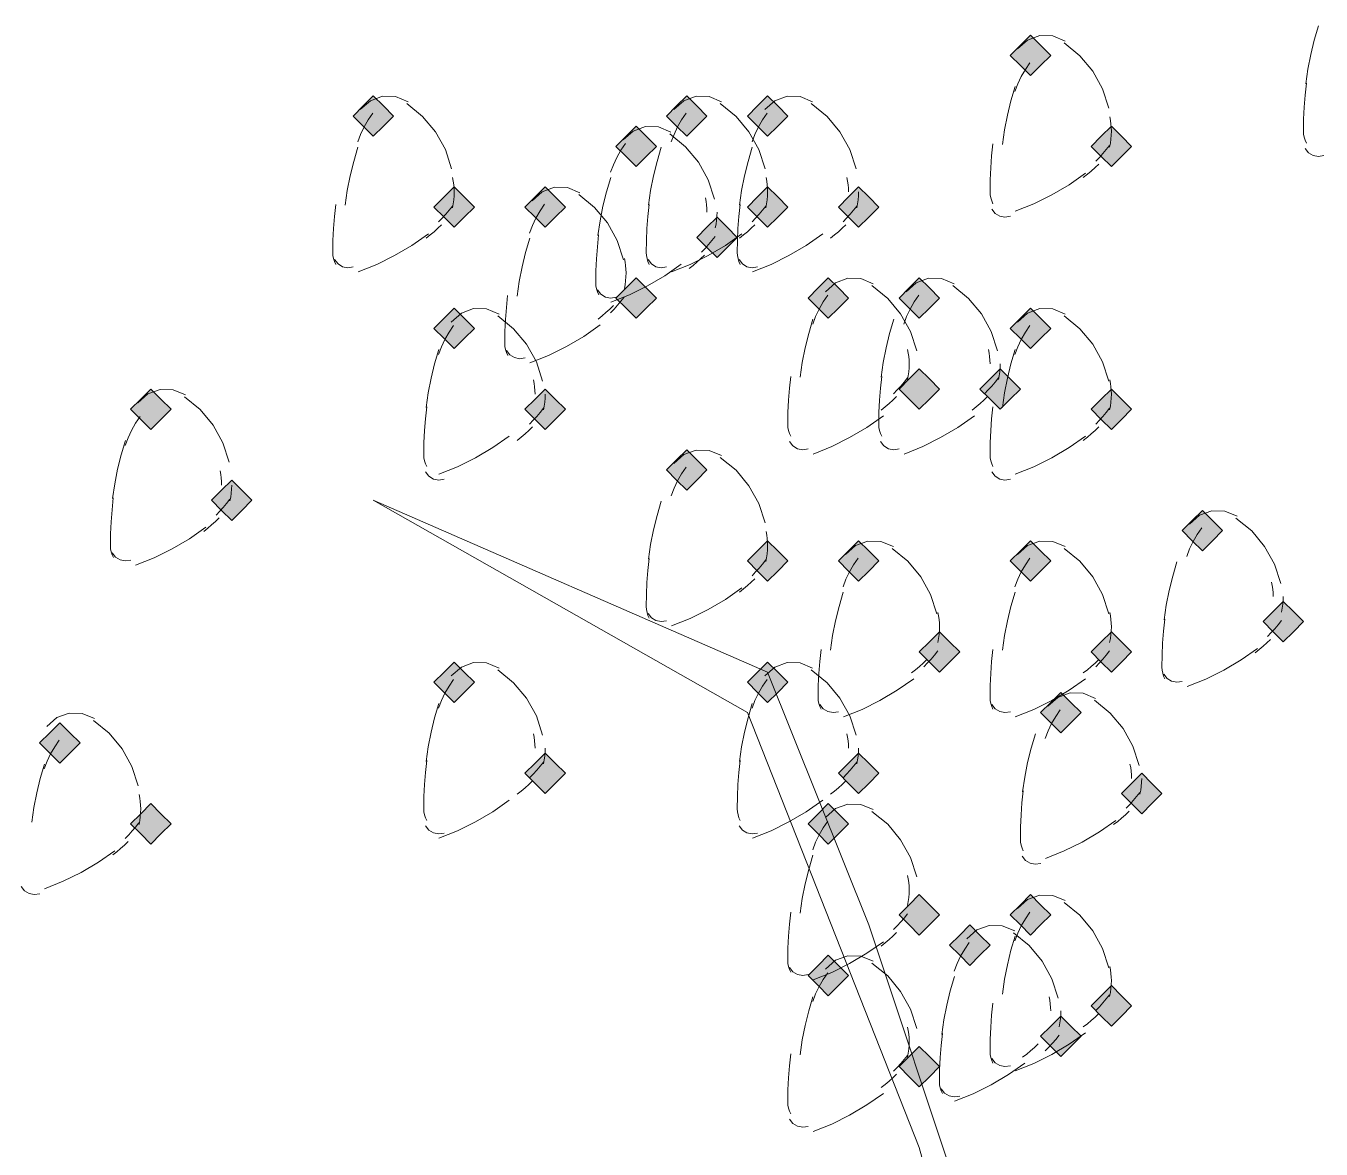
# Model space of a CAD drawing. Header units: millimetres. Extents: x 0 to 420, y 0 to 297.
# Drawn here: x 343.316 to 346.027, y 86.526 to 88.877 of the extents above; entities that cross this region are included whole.
import ezdxf

# ---------------------------------------------------------------- set-up
doc = ezdxf.new("R2010")
doc.units = ezdxf.units.MM

msp = doc.modelspace()

# ---------------------------------------------------------------- hatches: boundary and pattern name
for points in [[(345.4188, 88.8577), (345.3977, 88.8365), (345.3765, 88.8153), (345.3977, 88.7942), (345.4188, 88.773), (345.44, 88.7942), (345.4612, 88.8153), (345.44, 88.8365), (345.4188, 88.8577)], [(344.043, 88.7307), (344.0218, 88.7095), (344.0007, 88.6883), (344.0218, 88.6672), (344.043, 88.646), (344.0642, 88.6672), (344.0853, 88.6883), (344.0642, 88.7095), (344.043, 88.7307)], [(344.6992, 88.7307), (344.678, 88.7095), (344.6568, 88.6883), (344.678, 88.6672), (344.6992, 88.646), (344.7203, 88.6672), (344.7415, 88.6883), (344.7203, 88.7095), (344.6992, 88.7307)], [(344.8685, 88.7307), (344.8473, 88.7095), (344.8262, 88.6883), (344.8473, 88.6672), (344.8685, 88.646), (344.8897, 88.6672), (344.9108, 88.6883), (344.8897, 88.7095), (344.8685, 88.7307)], [(344.5933, 88.6672), (344.5722, 88.646), (344.551, 88.6248), (344.5722, 88.6037), (344.5933, 88.5825), (344.6145, 88.6037), (344.6357, 88.6248), (344.6145, 88.646), (344.5933, 88.6672)], [(345.5882, 88.6672), (345.567, 88.646), (345.5458, 88.6248), (345.567, 88.6037), (345.5882, 88.5825), (345.6093, 88.6037), (345.6305, 88.6248), (345.6093, 88.646), (345.5882, 88.6672)], [(344.2123, 88.5402), (344.1912, 88.519), (344.17, 88.4978), (344.1912, 88.4767), (344.2123, 88.4555), (344.2335, 88.4767), (344.2547, 88.4978), (344.2335, 88.519), (344.2123, 88.5402)], [(344.4028, 88.5402), (344.3817, 88.519), (344.3605, 88.4978), (344.3817, 88.4767), (344.4028, 88.4555), (344.424, 88.4767), (344.4452, 88.4978), (344.424, 88.519), (344.4028, 88.5402)], [(344.8685, 88.5402), (344.8473, 88.519), (344.8262, 88.4978), (344.8473, 88.4767), (344.8685, 88.4555), (344.8897, 88.4767), (344.9108, 88.4978), (344.8897, 88.519), (344.8685, 88.5402)], [(345.059, 88.5402), (345.0378, 88.519), (345.0167, 88.4978), (345.0378, 88.4767), (345.059, 88.4555), (345.0802, 88.4767), (345.1013, 88.4978), (345.0802, 88.519), (345.059, 88.5402)], [(344.7627, 88.4767), (344.7415, 88.4555), (344.7203, 88.4343), (344.7415, 88.4132), (344.7627, 88.392), (344.7838, 88.4132), (344.805, 88.4343), (344.7838, 88.4555), (344.7627, 88.4767)], [(344.5933, 88.3497), (344.5722, 88.3285), (344.551, 88.3073), (344.5722, 88.2862), (344.5933, 88.265), (344.6145, 88.2862), (344.6357, 88.3073), (344.6145, 88.3285), (344.5933, 88.3497)], [(344.9955, 88.3497), (344.9743, 88.3285), (344.9532, 88.3073), (344.9743, 88.2862), (344.9955, 88.265), (345.0167, 88.2862), (345.0378, 88.3073), (345.0167, 88.3285), (344.9955, 88.3497)], [(345.186, 88.3497), (345.1648, 88.3285), (345.1437, 88.3073), (345.1648, 88.2862), (345.186, 88.265), (345.2072, 88.2862), (345.2283, 88.3073), (345.2072, 88.3285), (345.186, 88.3497)], [(344.2123, 88.2862), (344.1912, 88.265), (344.17, 88.2438), (344.1912, 88.2227), (344.2123, 88.2015), (344.2335, 88.2227), (344.2547, 88.2438), (344.2335, 88.265), (344.2123, 88.2862)], [(345.4188, 88.2862), (345.3977, 88.265), (345.3765, 88.2438), (345.3977, 88.2227), (345.4188, 88.2015), (345.44, 88.2227), (345.4612, 88.2438), (345.44, 88.265), (345.4188, 88.2862)], [(345.186, 88.1592), (345.1648, 88.138), (345.1437, 88.1168), (345.1648, 88.0957), (345.186, 88.0745), (345.2072, 88.0957), (345.2283, 88.1168), (345.2072, 88.138), (345.186, 88.1592)], [(345.3553, 88.1592), (345.3342, 88.138), (345.313, 88.1168), (345.3342, 88.0957), (345.3553, 88.0745), (345.3765, 88.0957), (345.3977, 88.1168), (345.3765, 88.138), (345.3553, 88.1592)], [(343.5773, 88.1168), (343.5562, 88.0957), (343.535, 88.0745), (343.5562, 88.0533), (343.5773, 88.0322), (343.5985, 88.0533), (343.6197, 88.0745), (343.5985, 88.0957), (343.5773, 88.1168)], [(344.4028, 88.1168), (344.3817, 88.0957), (344.3605, 88.0745), (344.3817, 88.0533), (344.4028, 88.0322), (344.424, 88.0533), (344.4452, 88.0745), (344.424, 88.0957), (344.4028, 88.1168)], [(345.5882, 88.1168), (345.567, 88.0957), (345.5458, 88.0745), (345.567, 88.0533), (345.5882, 88.0322), (345.6093, 88.0533), (345.6305, 88.0745), (345.6093, 88.0957), (345.5882, 88.1168)], [(344.6992, 87.9898), (344.678, 87.9687), (344.6568, 87.9475), (344.678, 87.9263), (344.6992, 87.9052), (344.7203, 87.9263), (344.7415, 87.9475), (344.7203, 87.9687), (344.6992, 87.9898)], [(343.7467, 87.9263), (343.7255, 87.9052), (343.7043, 87.884), (343.7255, 87.8628), (343.7467, 87.8417), (343.7678, 87.8628), (343.789, 87.884), (343.7678, 87.9052), (343.7467, 87.9263)], [(345.7787, 87.8628), (345.7575, 87.8417), (345.7363, 87.8205), (345.7575, 87.7993), (345.7787, 87.7782), (345.7998, 87.7993), (345.821, 87.8205), (345.7998, 87.8417), (345.7787, 87.8628)], [(344.8685, 87.7993), (344.8473, 87.7782), (344.8262, 87.757), (344.8473, 87.7358), (344.8685, 87.7147), (344.8897, 87.7358), (344.9108, 87.757), (344.8897, 87.7782), (344.8685, 87.7993)], [(345.059, 87.7993), (345.0378, 87.7782), (345.0167, 87.757), (345.0378, 87.7358), (345.059, 87.7147), (345.0802, 87.7358), (345.1013, 87.757), (345.0802, 87.7782), (345.059, 87.7993)], [(345.4188, 87.7993), (345.3977, 87.7782), (345.3765, 87.757), (345.3977, 87.7358), (345.4188, 87.7147), (345.44, 87.7358), (345.4612, 87.757), (345.44, 87.7782), (345.4188, 87.7993)], [(345.948, 87.6723), (345.9268, 87.6512), (345.9057, 87.63), (345.9268, 87.6088), (345.948, 87.5877), (345.9692, 87.6088), (345.9903, 87.63), (345.9692, 87.6512), (345.948, 87.6723)], [(345.2283, 87.6088), (345.2072, 87.5877), (345.186, 87.5665), (345.2072, 87.5453), (345.2283, 87.5242), (345.2495, 87.5453), (345.2707, 87.5665), (345.2495, 87.5877), (345.2283, 87.6088)], [(345.5882, 87.6088), (345.567, 87.5877), (345.5458, 87.5665), (345.567, 87.5453), (345.5882, 87.5242), (345.6093, 87.5453), (345.6305, 87.5665), (345.6093, 87.5877), (345.5882, 87.6088)], [(344.2123, 87.5453), (344.1912, 87.5242), (344.17, 87.503), (344.1912, 87.4818), (344.2123, 87.4607), (344.2335, 87.4818), (344.2547, 87.503), (344.2335, 87.5242), (344.2123, 87.5453)], [(344.8685, 87.5453), (344.8473, 87.5242), (344.8262, 87.503), (344.8473, 87.4818), (344.8685, 87.4607), (344.8897, 87.4818), (344.9108, 87.503), (344.8897, 87.5242), (344.8685, 87.5453)], [(345.4823, 87.4818), (345.4612, 87.4607), (345.44, 87.4395), (345.4612, 87.4183), (345.4823, 87.3972), (345.5035, 87.4183), (345.5247, 87.4395), (345.5035, 87.4607), (345.4823, 87.4818)], [(343.3868, 87.4183), (343.3657, 87.3972), (343.3445, 87.376), (343.3657, 87.3548), (343.3868, 87.3337), (343.408, 87.3548), (343.4292, 87.376), (343.408, 87.3972), (343.3868, 87.4183)], [(344.4028, 87.3548), (344.3817, 87.3337), (344.3605, 87.3125), (344.3817, 87.2913), (344.4028, 87.2702), (344.424, 87.2913), (344.4452, 87.3125), (344.424, 87.3337), (344.4028, 87.3548)], [(345.059, 87.3548), (345.0378, 87.3337), (345.0167, 87.3125), (345.0378, 87.2913), (345.059, 87.2702), (345.0802, 87.2913), (345.1013, 87.3125), (345.0802, 87.3337), (345.059, 87.3548)], [(345.6517, 87.3125), (345.6305, 87.2913), (345.6093, 87.2702), (345.6305, 87.249), (345.6517, 87.2278), (345.6728, 87.249), (345.694, 87.2702), (345.6728, 87.2913), (345.6517, 87.3125)], [(343.5773, 87.249), (343.5562, 87.2278), (343.535, 87.2067), (343.5562, 87.1855), (343.5773, 87.1643), (343.5985, 87.1855), (343.6197, 87.2067), (343.5985, 87.2278), (343.5773, 87.249)], [(344.9955, 87.249), (344.9743, 87.2278), (344.9532, 87.2067), (344.9743, 87.1855), (344.9955, 87.1643), (345.0167, 87.1855), (345.0378, 87.2067), (345.0167, 87.2278), (344.9955, 87.249)], [(345.186, 87.0585), (345.1648, 87.0373), (345.1437, 87.0162), (345.1648, 86.995), (345.186, 86.9738), (345.2072, 86.995), (345.2283, 87.0162), (345.2072, 87.0373), (345.186, 87.0585)], [(345.4188, 87.0585), (345.3977, 87.0373), (345.3765, 87.0162), (345.3977, 86.995), (345.4188, 86.9738), (345.44, 86.995), (345.4612, 87.0162), (345.44, 87.0373), (345.4188, 87.0585)], [(345.2918, 86.995), (345.2707, 86.9738), (345.2495, 86.9527), (345.2707, 86.9315), (345.2918, 86.9103), (345.313, 86.9315), (345.3342, 86.9527), (345.313, 86.9738), (345.2918, 86.995)], [(344.9955, 86.9315), (344.9743, 86.9103), (344.9532, 86.8892), (344.9743, 86.868), (344.9955, 86.8468), (345.0167, 86.868), (345.0378, 86.8892), (345.0167, 86.9103), (344.9955, 86.9315)], [(345.5882, 86.868), (345.567, 86.8468), (345.5458, 86.8257), (345.567, 86.8045), (345.5882, 86.7833), (345.6093, 86.8045), (345.6305, 86.8257), (345.6093, 86.8468), (345.5882, 86.868)], [(345.4823, 86.8045), (345.4612, 86.7833), (345.44, 86.7622), (345.4612, 86.741), (345.4823, 86.7198), (345.5035, 86.741), (345.5247, 86.7622), (345.5035, 86.7833), (345.4823, 86.8045)], [(345.186, 86.741), (345.1648, 86.7198), (345.1437, 86.6987), (345.1648, 86.6775), (345.186, 86.6563), (345.2072, 86.6775), (345.2283, 86.6987), (345.2072, 86.7198), (345.186, 86.741)]]:
    msp.add_hatch(color=7).paths.add_polyline_path(points)

# ---------------------------------------------------------------- linework, layer by layer
at = {"lineweight": 0}
for points in [[(345.4188, 88.8577), (345.3977, 88.8365), (345.3765, 88.8153), (345.3977, 88.7942), (345.4188, 88.773), (345.44, 88.7942), (345.4612, 88.8153), (345.44, 88.8365)], [(344.043, 88.7307), (344.0218, 88.7095), (344.0007, 88.6883), (344.0218, 88.6672), (344.043, 88.646), (344.0642, 88.6672), (344.0853, 88.6883), (344.0642, 88.7095)], [(344.6992, 88.7307), (344.678, 88.7095), (344.6568, 88.6883), (344.678, 88.6672), (344.6992, 88.646), (344.7203, 88.6672), (344.7415, 88.6883), (344.7203, 88.7095)], [(344.8685, 88.7307), (344.8473, 88.7095), (344.8262, 88.6883), (344.8473, 88.6672), (344.8685, 88.646), (344.8897, 88.6672), (344.9108, 88.6883), (344.8897, 88.7095)], [(344.5933, 88.6672), (344.5722, 88.646), (344.551, 88.6248), (344.5722, 88.6037), (344.5933, 88.5825), (344.6145, 88.6037), (344.6357, 88.6248), (344.6145, 88.646)], [(345.5882, 88.6672), (345.567, 88.646), (345.5458, 88.6248), (345.567, 88.6037), (345.5882, 88.5825), (345.6093, 88.6037), (345.6305, 88.6248), (345.6093, 88.646)], [(344.2123, 88.5402), (344.1912, 88.519), (344.17, 88.4978), (344.1912, 88.4767), (344.2123, 88.4555), (344.2335, 88.4767), (344.2547, 88.4978), (344.2335, 88.519)], [(344.4028, 88.5402), (344.3817, 88.519), (344.3605, 88.4978), (344.3817, 88.4767), (344.4028, 88.4555), (344.424, 88.4767), (344.4452, 88.4978), (344.424, 88.519)], [(344.8685, 88.5402), (344.8473, 88.519), (344.8262, 88.4978), (344.8473, 88.4767), (344.8685, 88.4555), (344.8897, 88.4767), (344.9108, 88.4978), (344.8897, 88.519)], [(345.059, 88.5402), (345.0378, 88.519), (345.0167, 88.4978), (345.0378, 88.4767), (345.059, 88.4555), (345.0802, 88.4767), (345.1013, 88.4978), (345.0802, 88.519)], [(344.7627, 88.4767), (344.7415, 88.4555), (344.7203, 88.4343), (344.7415, 88.4132), (344.7627, 88.392), (344.7838, 88.4132), (344.805, 88.4343), (344.7838, 88.4555)], [(344.5933, 88.3497), (344.5722, 88.3285), (344.551, 88.3073), (344.5722, 88.2862), (344.5933, 88.265), (344.6145, 88.2862), (344.6357, 88.3073), (344.6145, 88.3285)], [(344.9955, 88.3497), (344.9743, 88.3285), (344.9532, 88.3073), (344.9743, 88.2862), (344.9955, 88.265), (345.0167, 88.2862), (345.0378, 88.3073), (345.0167, 88.3285)], [(345.186, 88.3497), (345.1648, 88.3285), (345.1437, 88.3073), (345.1648, 88.2862), (345.186, 88.265), (345.2072, 88.2862), (345.2283, 88.3073), (345.2072, 88.3285)], [(344.2123, 88.2862), (344.1912, 88.265), (344.17, 88.2438), (344.1912, 88.2227), (344.2123, 88.2015), (344.2335, 88.2227), (344.2547, 88.2438), (344.2335, 88.265)], [(345.4188, 88.2862), (345.3977, 88.265), (345.3765, 88.2438), (345.3977, 88.2227), (345.4188, 88.2015), (345.44, 88.2227), (345.4612, 88.2438), (345.44, 88.265)], [(345.186, 88.1592), (345.1648, 88.138), (345.1437, 88.1168), (345.1648, 88.0957), (345.186, 88.0745), (345.2072, 88.0957), (345.2283, 88.1168), (345.2072, 88.138)], [(345.3553, 88.1592), (345.3342, 88.138), (345.313, 88.1168), (345.3342, 88.0957), (345.3553, 88.0745), (345.3765, 88.0957), (345.3977, 88.1168), (345.3765, 88.138)], [(343.5773, 88.1168), (343.5562, 88.0957), (343.535, 88.0745), (343.5562, 88.0533), (343.5773, 88.0322), (343.5985, 88.0533), (343.6197, 88.0745), (343.5985, 88.0957)], [(344.4028, 88.1168), (344.3817, 88.0957), (344.3605, 88.0745), (344.3817, 88.0533), (344.4028, 88.0322), (344.424, 88.0533), (344.4452, 88.0745), (344.424, 88.0957)], [(345.5882, 88.1168), (345.567, 88.0957), (345.5458, 88.0745), (345.567, 88.0533), (345.5882, 88.0322), (345.6093, 88.0533), (345.6305, 88.0745), (345.6093, 88.0957)], [(344.6992, 87.9898), (344.678, 87.9687), (344.6568, 87.9475), (344.678, 87.9263), (344.6992, 87.9052), (344.7203, 87.9263), (344.7415, 87.9475), (344.7203, 87.9687)], [(343.7467, 87.9263), (343.7255, 87.9052), (343.7043, 87.884), (343.7255, 87.8628), (343.7467, 87.8417), (343.7678, 87.8628), (343.789, 87.884), (343.7678, 87.9052)], [(345.7787, 87.8628), (345.7575, 87.8417), (345.7363, 87.8205), (345.7575, 87.7993), (345.7787, 87.7782), (345.7998, 87.7993), (345.821, 87.8205), (345.7998, 87.8417)], [(344.8685, 87.7993), (344.8473, 87.7782), (344.8262, 87.757), (344.8473, 87.7358), (344.8685, 87.7147), (344.8897, 87.7358), (344.9108, 87.757), (344.8897, 87.7782)], [(345.059, 87.7993), (345.0378, 87.7782), (345.0167, 87.757), (345.0378, 87.7358), (345.059, 87.7147), (345.0802, 87.7358), (345.1013, 87.757), (345.0802, 87.7782)], [(345.4188, 87.7993), (345.3977, 87.7782), (345.3765, 87.757), (345.3977, 87.7358), (345.4188, 87.7147), (345.44, 87.7358), (345.4612, 87.757), (345.44, 87.7782)], [(345.948, 87.6723), (345.9268, 87.6512), (345.9057, 87.63), (345.9268, 87.6088), (345.948, 87.5877), (345.9692, 87.6088), (345.9903, 87.63), (345.9692, 87.6512)], [(345.2283, 87.6088), (345.2072, 87.5877), (345.186, 87.5665), (345.2072, 87.5453), (345.2283, 87.5242), (345.2495, 87.5453), (345.2707, 87.5665), (345.2495, 87.5877)], [(345.5882, 87.6088), (345.567, 87.5877), (345.5458, 87.5665), (345.567, 87.5453), (345.5882, 87.5242), (345.6093, 87.5453), (345.6305, 87.5665), (345.6093, 87.5877)], [(344.2123, 87.5453), (344.1912, 87.5242), (344.17, 87.503), (344.1912, 87.4818), (344.2123, 87.4607), (344.2335, 87.4818), (344.2547, 87.503), (344.2335, 87.5242)], [(344.8685, 87.5453), (344.8473, 87.5242), (344.8262, 87.503), (344.8473, 87.4818), (344.8685, 87.4607), (344.8897, 87.4818), (344.9108, 87.503), (344.8897, 87.5242)], [(345.4823, 87.4818), (345.4612, 87.4607), (345.44, 87.4395), (345.4612, 87.4183), (345.4823, 87.3972), (345.5035, 87.4183), (345.5247, 87.4395), (345.5035, 87.4607)], [(343.3868, 87.4183), (343.3657, 87.3972), (343.3445, 87.376), (343.3657, 87.3548), (343.3868, 87.3337), (343.408, 87.3548), (343.4292, 87.376), (343.408, 87.3972)], [(344.4028, 87.3548), (344.3817, 87.3337), (344.3605, 87.3125), (344.3817, 87.2913), (344.4028, 87.2702), (344.424, 87.2913), (344.4452, 87.3125), (344.424, 87.3337)], [(345.059, 87.3548), (345.0378, 87.3337), (345.0167, 87.3125), (345.0378, 87.2913), (345.059, 87.2702), (345.0802, 87.2913), (345.1013, 87.3125), (345.0802, 87.3337)], [(345.6517, 87.3125), (345.6305, 87.2913), (345.6093, 87.2702), (345.6305, 87.249), (345.6517, 87.2278), (345.6728, 87.249), (345.694, 87.2702), (345.6728, 87.2913)], [(343.5773, 87.249), (343.5562, 87.2278), (343.535, 87.2067), (343.5562, 87.1855), (343.5773, 87.1643), (343.5985, 87.1855), (343.6197, 87.2067), (343.5985, 87.2278)], [(344.9955, 87.249), (344.9743, 87.2278), (344.9532, 87.2067), (344.9743, 87.1855), (344.9955, 87.1643), (345.0167, 87.1855), (345.0378, 87.2067), (345.0167, 87.2278)], [(345.186, 87.0585), (345.1648, 87.0373), (345.1437, 87.0162), (345.1648, 86.995), (345.186, 86.9738), (345.2072, 86.995), (345.2283, 87.0162), (345.2072, 87.0373)], [(345.4188, 87.0585), (345.3977, 87.0373), (345.3765, 87.0162), (345.3977, 86.995), (345.4188, 86.9738), (345.44, 86.995), (345.4612, 87.0162), (345.44, 87.0373)], [(345.2918, 86.995), (345.2707, 86.9738), (345.2495, 86.9527), (345.2707, 86.9315), (345.2918, 86.9103), (345.313, 86.9315), (345.3342, 86.9527), (345.313, 86.9738)], [(344.9955, 86.9315), (344.9743, 86.9103), (344.9532, 86.8892), (344.9743, 86.868), (344.9955, 86.8468), (345.0167, 86.868), (345.0378, 86.8892), (345.0167, 86.9103)], [(345.5882, 86.868), (345.567, 86.8468), (345.5458, 86.8257), (345.567, 86.8045), (345.5882, 86.7833), (345.6093, 86.8045), (345.6305, 86.8257), (345.6093, 86.8468)], [(345.4823, 86.8045), (345.4612, 86.7833), (345.44, 86.7622), (345.4612, 86.741), (345.4823, 86.7198), (345.5035, 86.741), (345.5247, 86.7622), (345.5035, 86.7833)], [(345.186, 86.741), (345.1648, 86.7198), (345.1437, 86.6987), (345.1648, 86.6775), (345.186, 86.6563), (345.2072, 86.6775), (345.2283, 86.6987), (345.2072, 86.7198)]]:
    msp.add_lwpolyline(points, close=True, dxfattribs=at)
at = {"lineweight": 13}
for points in [[(345.4917, 88.8452), (345.4657, 88.8561), (345.4384, 88.8567), (345.4128, 88.8473), (345.3917, 88.8286)], [(346.0218, 88.8769), (346.0129, 88.8471), (346.0055, 88.8168), (345.9995, 88.7863), (345.995, 88.7555)], [(345.5829, 88.7046), (345.5698, 88.7452), (345.5493, 88.7821), (345.5222, 88.8146), (345.4892, 88.8415)], [(345.4178, 88.7999), (345.4081, 88.7859), (345.3995, 88.7712), (345.3923, 88.7558), (345.3863, 88.7398)], [(345.3868, 88.7499), (345.3779, 88.7201), (345.3705, 88.6898), (345.3645, 88.6593), (345.36, 88.6285)], [(345.9964, 88.7572), (345.9938, 88.7322), (345.9918, 88.707), (345.9907, 88.6818), (345.9903, 88.6566)], [(344.1159, 88.7182), (344.0898, 88.7291), (344.0626, 88.7297), (344.0369, 88.7203), (344.0159, 88.7016)], [(344.772, 88.7182), (344.746, 88.7291), (344.7188, 88.7297), (344.6931, 88.7203), (344.6721, 88.7016)], [(344.9625, 88.7182), (344.9365, 88.7291), (344.9092, 88.7297), (344.8836, 88.7203), (344.8626, 88.7016)], [(344.042, 88.694), (344.0322, 88.6801), (344.0237, 88.6653), (344.0164, 88.6499), (344.0105, 88.634)], [(344.2071, 88.5776), (344.1939, 88.6181), (344.1735, 88.6551), (344.1464, 88.6876), (344.1134, 88.7145)], [(344.6982, 88.694), (344.6884, 88.6801), (344.6798, 88.6653), (344.6726, 88.6499), (344.6666, 88.634)], [(344.8633, 88.5776), (344.8501, 88.6181), (344.8296, 88.6551), (344.8026, 88.6876), (344.7695, 88.7145)], [(344.8675, 88.694), (344.8577, 88.6801), (344.8492, 88.6653), (344.8419, 88.6499), (344.836, 88.634)], [(345.0537, 88.5776), (345.0406, 88.6181), (345.0201, 88.6551), (344.9931, 88.6876), (344.96, 88.7145)], [(344.6662, 88.6547), (344.6402, 88.6656), (344.6129, 88.6662), (344.5873, 88.6568), (344.5662, 88.6381)], [(345.5882, 88.6566), (345.5879, 88.6641), (345.5873, 88.6715), (345.5863, 88.679), (345.5849, 88.6863)], [(344.7574, 88.5141), (344.7443, 88.5547), (344.7238, 88.5916), (344.6967, 88.6241), (344.6637, 88.651)], [(345.5846, 88.6233), (345.5862, 88.6315), (345.5873, 88.6399), (345.5879, 88.6482), (345.5882, 88.6566)], [(345.9903, 88.6566), (345.9907, 88.6501), (345.9919, 88.6438), (345.9938, 88.6376), (345.9965, 88.6317)], [(344.011, 88.6229), (344.0021, 88.5931), (343.9947, 88.5628), (343.9887, 88.5323), (343.9842, 88.5015)], [(344.5712, 88.6306), (344.5614, 88.6166), (344.5528, 88.6018), (344.5456, 88.5864), (344.5397, 88.5705)], [(344.646, 88.6229), (344.6371, 88.5931), (344.6297, 88.5628), (344.6237, 88.5323), (344.6192, 88.5015)], [(344.8365, 88.6229), (344.8276, 88.5931), (344.8201, 88.5628), (344.8142, 88.5323), (344.8097, 88.5015)], [(345.3402, 88.6302), (345.3376, 88.6052), (345.3357, 88.58), (345.3346, 88.5548), (345.3342, 88.5296)], [(345.5556, 88.5939), (345.5632, 88.6018), (345.5706, 88.6099), (345.5776, 88.6183), (345.5844, 88.6269)], [(345.994, 88.6205), (346.0011, 88.6115), (346.0107, 88.6058), (346.0216, 88.6037), (346.0329, 88.6056)], [(345.5295, 88.5597), (345.5379, 88.5663), (345.5461, 88.5731), (345.5541, 88.5803), (345.5618, 88.5877)], [(344.2123, 88.5296), (344.2121, 88.5371), (344.2115, 88.5445), (344.2105, 88.552), (344.2091, 88.5593)], [(344.5402, 88.5594), (344.5313, 88.5296), (344.5238, 88.4993), (344.5179, 88.4688), (344.5134, 88.438)], [(344.8685, 88.5296), (344.8683, 88.5371), (344.8677, 88.5445), (344.8667, 88.552), (344.8653, 88.5593)], [(345.0378, 88.5296), (345.0376, 88.5371), (345.037, 88.5445), (345.036, 88.552), (345.0346, 88.5593)], [(345.3871, 88.4888), (345.4261, 88.5046), (345.4636, 88.5231), (345.4998, 88.5445), (345.5342, 88.5685)], [(344.2088, 88.4963), (344.2104, 88.5045), (344.2115, 88.5129), (344.2121, 88.5212), (344.2123, 88.5296)], [(344.4757, 88.5277), (344.4497, 88.5386), (344.4224, 88.5392), (344.3968, 88.5298), (344.3757, 88.5111)], [(344.865, 88.4963), (344.8665, 88.5045), (344.8676, 88.5129), (344.8683, 88.5212), (344.8685, 88.5296)], [(345.0555, 88.4963), (345.057, 88.5045), (345.0581, 88.5129), (345.0588, 88.5212), (345.059, 88.5296)], [(345.3342, 88.5296), (345.3345, 88.5231), (345.3357, 88.5168), (345.3377, 88.5106), (345.3404, 88.5047)], [(343.9644, 88.5033), (343.9618, 88.4782), (343.9598, 88.453), (343.9587, 88.4278), (343.9583, 88.4026)], [(344.4018, 88.5036), (344.3921, 88.4896), (344.3835, 88.4748), (344.3763, 88.4594), (344.3703, 88.4434)], [(344.5669, 88.3871), (344.5538, 88.4277), (344.5333, 88.4646), (344.5062, 88.4971), (344.4732, 88.524)], [(344.6206, 88.5033), (344.6179, 88.4782), (344.616, 88.453), (344.6149, 88.4278), (344.6145, 88.4026)], [(344.7415, 88.4873), (344.7413, 88.4947), (344.7407, 88.5022), (344.7397, 88.5096), (344.7383, 88.517)], [(344.8111, 88.5033), (344.8084, 88.4782), (344.8065, 88.453), (344.8054, 88.4278), (344.805, 88.4026)], [(344.1797, 88.4669), (344.1873, 88.4748), (344.1947, 88.4829), (344.2018, 88.4913), (344.2086, 88.4999)], [(344.7591, 88.454), (344.7607, 88.4622), (344.7618, 88.4705), (344.7625, 88.4789), (344.7627, 88.4873)], [(344.8359, 88.4669), (344.8435, 88.4748), (344.8509, 88.4829), (344.858, 88.4913), (344.8648, 88.4999)], [(345.0264, 88.4669), (345.034, 88.4748), (345.0414, 88.4829), (345.0484, 88.4913), (345.0553, 88.4999)], [(345.3379, 88.4935), (345.345, 88.4845), (345.3545, 88.4788), (345.3654, 88.4767), (345.3767, 88.4786)], [(344.1537, 88.4327), (344.1621, 88.4393), (344.1703, 88.4461), (344.1782, 88.4533), (344.1859, 88.4607)], [(344.8098, 88.4327), (344.8183, 88.4393), (344.8265, 88.4461), (344.8344, 88.4533), (344.8421, 88.4607)], [(345.0003, 88.4327), (345.0087, 88.4393), (345.0169, 88.4461), (345.0249, 88.4533), (345.0326, 88.4607)], [(344.0113, 88.3619), (344.0502, 88.3776), (344.0878, 88.3962), (344.1239, 88.4175), (344.1584, 88.4415)], [(344.3708, 88.4324), (344.3619, 88.4026), (344.3545, 88.3723), (344.3485, 88.3418), (344.344, 88.311)], [(344.5147, 88.4398), (344.5121, 88.4147), (344.5102, 88.3895), (344.5091, 88.3643), (344.5087, 88.3391)], [(344.6674, 88.3619), (344.7064, 88.3776), (344.744, 88.3962), (344.7801, 88.4175), (344.8145, 88.4415)], [(344.7301, 88.4034), (344.7377, 88.4113), (344.7451, 88.4194), (344.7521, 88.4278), (344.7589, 88.4364)], [(344.8368, 88.3619), (344.8757, 88.3776), (344.9133, 88.3962), (344.9494, 88.4175), (344.9839, 88.4415)], [(343.9583, 88.4026), (343.9587, 88.3961), (343.9599, 88.3898), (343.9618, 88.3836), (343.9645, 88.3777)], [(344.6145, 88.4026), (344.6149, 88.3961), (344.6161, 88.3898), (344.618, 88.3836), (344.6207, 88.3777)], [(344.704, 88.3692), (344.7124, 88.3757), (344.7206, 88.3826), (344.7286, 88.3898), (344.7363, 88.3972)], [(344.805, 88.4026), (344.8054, 88.3961), (344.8066, 88.3898), (344.8085, 88.3836), (344.8112, 88.3777)], [(343.9621, 88.3877), (343.9692, 88.3787), (343.9787, 88.3729), (343.9896, 88.3708), (344.0009, 88.3727)], [(344.5404, 88.2984), (344.5794, 88.3141), (344.617, 88.3327), (344.6531, 88.354), (344.6875, 88.378)], [(344.5722, 88.3602), (344.5719, 88.3677), (344.5713, 88.3752), (344.5703, 88.3826), (344.5689, 88.39)], [(344.6182, 88.3877), (344.6253, 88.3787), (344.6348, 88.3729), (344.6458, 88.3708), (344.657, 88.3727)], [(344.8087, 88.3877), (344.8158, 88.3787), (344.8253, 88.3729), (344.8363, 88.3708), (344.8475, 88.3727)], [(344.5087, 88.3391), (344.5091, 88.3326), (344.5102, 88.3263), (344.5122, 88.3201), (344.5149, 88.3142)], [(344.5687, 88.327), (344.5702, 88.3352), (344.5713, 88.3435), (344.572, 88.3519), (344.5722, 88.3602)], [(345.0895, 88.3372), (345.0635, 88.3481), (345.0363, 88.3487), (345.0106, 88.3393), (344.9896, 88.3206)], [(345.2589, 88.3372), (345.2328, 88.3481), (345.2056, 88.3487), (345.1799, 88.3393), (345.1589, 88.3206)], [(344.3242, 88.3127), (344.3216, 88.2877), (344.3197, 88.2625), (344.3186, 88.2373), (344.3182, 88.2121)], [(344.5124, 88.3242), (344.5195, 88.3152), (344.529, 88.3094), (344.5399, 88.3073), (344.5512, 88.3092)], [(344.9945, 88.313), (344.9847, 88.2991), (344.9762, 88.2843), (344.9689, 88.2689), (344.963, 88.2529)], [(345.1807, 88.1966), (345.1676, 88.2372), (345.1471, 88.2741), (345.1201, 88.3066), (345.087, 88.3335)], [(345.185, 88.313), (345.1752, 88.2991), (345.1667, 88.2843), (345.1594, 88.2689), (345.1535, 88.2529)], [(345.3501, 88.1966), (345.3369, 88.2372), (345.3165, 88.2741), (345.2894, 88.3066), (345.2564, 88.3335)], [(344.3064, 88.2737), (344.2803, 88.2846), (344.2531, 88.2852), (344.2274, 88.2758), (344.2064, 88.2571)], [(344.5135, 88.2633), (344.5219, 88.2699), (344.5301, 88.2768), (344.5381, 88.284), (344.5458, 88.2914)], [(344.5396, 88.2764), (344.5472, 88.2843), (344.5546, 88.2924), (344.5616, 88.3008), (344.5684, 88.3094)], [(345.4917, 88.2737), (345.4657, 88.2846), (345.4384, 88.2852), (345.4128, 88.2758), (345.3917, 88.2571)], [(344.3976, 88.1331), (344.3844, 88.1736), (344.364, 88.2106), (344.3369, 88.2431), (344.3039, 88.27)], [(344.9635, 88.2631), (344.9546, 88.2332), (344.9472, 88.203), (344.9412, 88.1725), (344.9367, 88.1416)], [(345.1328, 88.2631), (345.1239, 88.2332), (345.1165, 88.203), (345.1105, 88.1725), (345.106, 88.1416)], [(345.5829, 88.1331), (345.5698, 88.1736), (345.5493, 88.2106), (345.5222, 88.2431), (345.4892, 88.27)], [(344.2113, 88.2495), (344.2016, 88.2356), (344.193, 88.2208), (344.1858, 88.2054), (344.1798, 88.1894)], [(344.3711, 88.1714), (344.41, 88.1871), (344.4476, 88.2057), (344.4838, 88.227), (344.5182, 88.251)], [(345.4178, 88.2495), (345.4081, 88.2356), (345.3995, 88.2208), (345.3923, 88.2054), (345.3863, 88.1894)], [(344.3182, 88.2121), (344.3185, 88.2056), (344.3197, 88.1993), (344.3217, 88.1931), (344.3244, 88.1872)], [(344.1803, 88.1996), (344.1714, 88.1697), (344.164, 88.1395), (344.158, 88.109), (344.1535, 88.0782)], [(344.3219, 88.1972), (344.329, 88.1882), (344.3385, 88.1825), (344.3494, 88.1803), (344.3607, 88.1822)], [(345.1648, 88.1697), (345.1646, 88.1772), (345.164, 88.1847), (345.163, 88.1921), (345.1616, 88.1995)], [(345.3342, 88.1697), (345.334, 88.1772), (345.3334, 88.1847), (345.3323, 88.1921), (345.3309, 88.1995)], [(345.3868, 88.1996), (345.3779, 88.1697), (345.3705, 88.1395), (345.3645, 88.109), (345.36, 88.0782)], [(345.1613, 88.1365), (345.1628, 88.1447), (345.1639, 88.153), (345.1646, 88.1614), (345.1648, 88.1697)], [(345.3518, 88.1365), (345.3534, 88.1447), (345.3545, 88.153), (345.3551, 88.1614), (345.3553, 88.1697)], [(344.3817, 88.1062), (344.3815, 88.1137), (344.3809, 88.1212), (344.3798, 88.1286), (344.3784, 88.136)], [(344.9169, 88.1434), (344.9143, 88.1183), (344.9124, 88.0932), (344.9112, 88.068), (344.9108, 88.0428)], [(345.1074, 88.1434), (345.1048, 88.1183), (345.1028, 88.0932), (345.1017, 88.068), (345.1013, 88.0428)], [(345.1322, 88.1071), (345.1399, 88.115), (345.1472, 88.1231), (345.1543, 88.1315), (345.1611, 88.1401)], [(345.3227, 88.1071), (345.3304, 88.115), (345.3377, 88.1231), (345.3448, 88.1315), (345.3516, 88.1401)], [(345.5882, 88.1062), (345.5879, 88.1137), (345.5873, 88.1212), (345.5863, 88.1286), (345.5849, 88.136)], [(343.6502, 88.1044), (343.6242, 88.1153), (343.5969, 88.1158), (343.5713, 88.1065), (343.5502, 88.0877)], [(343.7414, 87.9638), (343.7283, 88.0043), (343.7078, 88.0413), (343.6807, 88.0737), (343.6477, 88.1007)], [(344.3993, 88.073), (344.4009, 88.0812), (344.402, 88.0895), (344.4026, 88.0979), (344.4028, 88.1062)], [(345.1062, 88.0728), (345.1146, 88.0794), (345.1228, 88.0863), (345.1307, 88.0935), (345.1384, 88.1009)], [(345.2967, 88.0728), (345.3051, 88.0794), (345.3133, 88.0863), (345.3212, 88.0935), (345.3289, 88.1009)], [(345.5846, 88.073), (345.5862, 88.0812), (345.5873, 88.0895), (345.5879, 88.0979), (345.5882, 88.1062)], [(344.1549, 88.0799), (344.1523, 88.0548), (344.1504, 88.0297), (344.1492, 88.0045), (344.1488, 87.9793)], [(344.3702, 88.0436), (344.3779, 88.0515), (344.3852, 88.0596), (344.3923, 88.068), (344.3991, 88.0766)], [(345.3402, 88.0799), (345.3376, 88.0548), (345.3357, 88.0297), (345.3346, 88.0045), (345.3342, 87.9793)], [(345.5556, 88.0436), (345.5632, 88.0515), (345.5706, 88.0596), (345.5776, 88.068), (345.5844, 88.0766)], [(343.5552, 88.0591), (343.5454, 88.0451), (343.5368, 88.0303), (343.5296, 88.0149), (343.5236, 87.9989)], [(344.9108, 88.0428), (344.9112, 88.0363), (344.9124, 88.0299), (344.9143, 88.0238), (344.917, 88.0179)], [(344.9638, 87.9808), (345.0027, 87.9966), (345.0403, 88.0152), (345.0764, 88.0365), (345.1109, 88.0605)], [(345.1013, 88.0428), (345.1017, 88.0363), (345.1029, 88.0299), (345.1048, 88.0238), (345.1075, 88.0179)], [(345.1543, 87.9808), (345.1932, 87.9966), (345.2308, 88.0152), (345.2669, 88.0365), (345.3014, 88.0605)], [(344.1806, 87.9385), (344.2196, 87.9543), (344.2572, 87.9728), (344.2933, 87.9942), (344.3277, 88.0181)], [(344.3442, 88.0093), (344.3526, 88.0159), (344.3608, 88.0228), (344.3687, 88.03), (344.3764, 88.0374)], [(345.3871, 87.9385), (345.4261, 87.9543), (345.4636, 87.9728), (345.4998, 87.9942), (345.5342, 88.0181)], [(345.5295, 88.0093), (345.5379, 88.0159), (345.5461, 88.0228), (345.5541, 88.03), (345.5618, 88.0374)], [(343.5242, 88.0091), (343.5153, 87.9792), (343.5078, 87.949), (343.5019, 87.9184), (343.4974, 87.8877)], [(344.772, 87.9774), (344.746, 87.9883), (344.7188, 87.9888), (344.6931, 87.9795), (344.6721, 87.9607)], [(344.9146, 88.0067), (344.9217, 87.9977), (344.9312, 87.992), (344.9421, 87.9898), (344.9534, 87.9917)], [(345.1051, 88.0067), (345.1122, 87.9977), (345.1217, 87.992), (345.1326, 87.9898), (345.1439, 87.9917)], [(344.1488, 87.9793), (344.1492, 87.9728), (344.1504, 87.9664), (344.1523, 87.9603), (344.155, 87.9544)], [(344.8633, 87.8368), (344.8501, 87.8773), (344.8296, 87.9143), (344.8026, 87.9467), (344.7695, 87.9737)], [(345.3342, 87.9793), (345.3345, 87.9728), (345.3357, 87.9664), (345.3377, 87.9603), (345.3404, 87.9544)], [(343.7255, 87.9157), (343.7253, 87.9232), (343.7247, 87.9307), (343.7237, 87.9381), (343.7223, 87.9455)], [(344.1526, 87.9432), (344.1597, 87.9342), (344.1692, 87.9285), (344.1801, 87.9263), (344.1914, 87.9282)], [(344.6982, 87.9532), (344.6884, 87.9392), (344.6798, 87.9245), (344.6726, 87.9091), (344.6666, 87.8931)], [(345.3379, 87.9432), (345.345, 87.9342), (345.3545, 87.9285), (345.3654, 87.9263), (345.3767, 87.9282)], [(343.7431, 87.8825), (343.7447, 87.8907), (343.7458, 87.899), (343.7465, 87.9074), (343.7467, 87.9157)], [(343.4987, 87.8894), (343.4961, 87.8643), (343.4942, 87.8392), (343.4931, 87.814), (343.4927, 87.7887)], [(343.7141, 87.8531), (343.7217, 87.861), (343.7291, 87.8691), (343.7361, 87.8775), (343.7429, 87.8861)], [(345.5882, 85.6615), (345.3553, 85.9155), (345.186, 86.5293), (344.8262, 87.4395), (344.043, 87.884), (344.8685, 87.5242), (345.0802, 86.995), (345.2707, 86.4235), (345.4188, 85.9578), (345.5882, 85.7673), (346.456, 85.1747), (346.583, 84.9207), (346.6888, 84.6878), (346.7735, 84.5185), (346.964, 84.328)], [(344.646, 87.8821), (344.6371, 87.8522), (344.6297, 87.822), (344.6237, 87.7915), (344.6192, 87.7606)], [(345.8515, 87.8504), (345.8255, 87.8613), (345.7983, 87.8618), (345.7726, 87.8525), (345.7516, 87.8337)], [(343.5456, 87.748), (343.5846, 87.7638), (343.6222, 87.7823), (343.6583, 87.8036), (343.6927, 87.8276)], [(343.688, 87.8188), (343.6964, 87.8254), (343.7046, 87.8323), (343.7126, 87.8394), (343.7203, 87.8469)], [(345.7777, 87.8262), (345.7679, 87.8122), (345.7593, 87.7975), (345.7521, 87.7821), (345.7461, 87.7661)], [(345.9428, 87.7098), (345.9296, 87.7503), (345.9091, 87.7873), (345.8821, 87.8197), (345.849, 87.8467)], [(344.8685, 87.7887), (344.8683, 87.7962), (344.8677, 87.8037), (344.8667, 87.8111), (344.8653, 87.8185)], [(345.1319, 87.7869), (345.1059, 87.7978), (345.0786, 87.7983), (345.0529, 87.789), (345.0319, 87.7702)], [(345.4917, 87.7869), (345.4657, 87.7978), (345.4384, 87.7983), (345.4128, 87.789), (345.3917, 87.7702)], [(343.4927, 87.7887), (343.4931, 87.7823), (343.4942, 87.776), (343.4962, 87.7698), (343.4989, 87.7639)], [(343.4964, 87.7738), (343.5035, 87.7649), (343.513, 87.7591), (343.5239, 87.757), (343.5352, 87.7589)], [(344.865, 87.7555), (344.8665, 87.7637), (344.8676, 87.772), (344.8683, 87.7804), (344.8685, 87.7887)], [(345.2231, 87.6463), (345.2099, 87.6868), (345.1895, 87.7238), (345.1624, 87.7562), (345.1294, 87.7832)], [(345.5829, 87.6463), (345.5698, 87.6868), (345.5493, 87.7238), (345.5222, 87.7562), (345.4892, 87.7832)], [(344.6206, 87.7624), (344.6179, 87.7373), (344.616, 87.7122), (344.6149, 87.687), (344.6145, 87.6617)], [(344.8359, 87.7261), (344.8435, 87.734), (344.8509, 87.7421), (344.858, 87.7505), (344.8648, 87.7591)], [(345.058, 87.7627), (345.0482, 87.7487), (345.0397, 87.734), (345.0324, 87.7186), (345.0265, 87.7026)], [(345.4178, 87.7627), (345.4081, 87.7487), (345.3995, 87.734), (345.3923, 87.7186), (345.3863, 87.7026)], [(345.7255, 87.7551), (345.7166, 87.7252), (345.7092, 87.695), (345.7032, 87.6645), (345.6987, 87.6336)], [(344.8098, 87.6918), (344.8183, 87.6984), (344.8265, 87.7053), (344.8344, 87.7125), (344.8421, 87.7199)], [(344.6674, 87.621), (344.7064, 87.6367), (344.744, 87.6553), (344.7801, 87.6766), (344.8145, 87.7007)], [(345.027, 87.6916), (345.0181, 87.6617), (345.0107, 87.6315), (345.0047, 87.601), (345.0002, 87.5702)], [(345.3868, 87.6916), (345.3779, 87.6617), (345.3705, 87.6315), (345.3645, 87.601), (345.36, 87.5702)], [(345.9268, 87.6829), (345.9266, 87.6904), (345.926, 87.6979), (345.925, 87.7053), (345.9236, 87.7126)], [(344.6145, 87.6617), (344.6149, 87.6553), (344.6161, 87.649), (344.618, 87.6428), (344.6207, 87.6369)], [(345.9445, 87.6496), (345.946, 87.6579), (345.9471, 87.6662), (345.9478, 87.6745), (345.948, 87.6829)], [(344.6182, 87.6468), (344.6253, 87.6379), (344.6348, 87.6321), (344.6458, 87.63), (344.657, 87.6319)], [(345.2283, 87.6194), (345.2281, 87.6269), (345.2275, 87.6344), (345.2265, 87.6418), (345.2251, 87.6492)], [(345.5882, 87.6194), (345.5879, 87.6269), (345.5873, 87.6344), (345.5863, 87.6418), (345.5849, 87.6492)], [(345.7001, 87.6354), (345.6974, 87.6103), (345.6955, 87.5852), (345.6944, 87.56), (345.694, 87.5348)], [(345.2248, 87.5861), (345.2264, 87.5944), (345.2275, 87.6027), (345.2281, 87.611), (345.2283, 87.6194)], [(345.5846, 87.5861), (345.5862, 87.5944), (345.5873, 87.6027), (345.5879, 87.611), (345.5882, 87.6194)], [(345.9154, 87.5991), (345.923, 87.607), (345.9304, 87.6151), (345.9375, 87.6235), (345.9443, 87.6321)], [(345.8893, 87.5648), (345.8977, 87.5714), (345.906, 87.5783), (345.9139, 87.5855), (345.9216, 87.5929)], [(344.9804, 87.5719), (344.9778, 87.5468), (344.9758, 87.5217), (344.9747, 87.4965), (344.9743, 87.4713)], [(345.1957, 87.5356), (345.2033, 87.5435), (345.2107, 87.5516), (345.2178, 87.56), (345.2246, 87.5686)], [(345.3402, 87.5719), (345.3376, 87.5468), (345.3357, 87.5217), (345.3346, 87.4965), (345.3342, 87.4713)], [(345.5556, 87.5356), (345.5632, 87.5435), (345.5706, 87.5516), (345.5776, 87.56), (345.5844, 87.5686)], [(345.747, 87.494), (345.7859, 87.5098), (345.8235, 87.5283), (345.8596, 87.5497), (345.894, 87.5737)], [(344.3064, 87.5329), (344.2803, 87.5438), (344.2531, 87.5443), (344.2274, 87.535), (344.2064, 87.5162)], [(344.3976, 87.3923), (344.3844, 87.4328), (344.364, 87.4698), (344.3369, 87.5022), (344.3039, 87.5292)], [(344.9625, 87.5329), (344.9365, 87.5438), (344.9092, 87.5443), (344.8836, 87.535), (344.8626, 87.5162)], [(345.0537, 87.3923), (345.0406, 87.4328), (345.0201, 87.4698), (344.9931, 87.5022), (344.96, 87.5292)], [(345.1697, 87.5225), (345.1781, 87.5291), (345.1863, 87.536), (345.1942, 87.5431), (345.2019, 87.5506)], [(345.5295, 87.5225), (345.5379, 87.5291), (345.5461, 87.536), (345.5541, 87.5431), (345.5618, 87.5506)], [(345.694, 87.5348), (345.6944, 87.5283), (345.6956, 87.5219), (345.6975, 87.5158), (345.7002, 87.5099)], [(344.2113, 87.5087), (344.2016, 87.4947), (344.193, 87.48), (344.1858, 87.4646), (344.1798, 87.4486)], [(344.8675, 87.5087), (344.8577, 87.4947), (344.8492, 87.48), (344.8419, 87.4646), (344.836, 87.4486)], [(345.0273, 87.4305), (345.0662, 87.4463), (345.1038, 87.4648), (345.1399, 87.4862), (345.1744, 87.5102)], [(345.3871, 87.4305), (345.4261, 87.4463), (345.4636, 87.4648), (345.4998, 87.4862), (345.5342, 87.5102)], [(345.6977, 87.5199), (345.7048, 87.5109), (345.7143, 87.5051), (345.7253, 87.503), (345.7365, 87.5049)], [(344.9743, 87.4713), (344.9747, 87.4648), (344.9759, 87.4584), (344.9778, 87.4523), (344.9805, 87.4464)], [(345.3342, 87.4713), (345.3345, 87.4648), (345.3357, 87.4584), (345.3377, 87.4523), (345.3404, 87.4464)], [(345.5552, 87.4694), (345.5292, 87.4803), (345.5019, 87.4808), (345.4763, 87.4715), (345.4552, 87.4527)], [(344.1803, 87.4587), (344.1714, 87.4289), (344.164, 87.3987), (344.158, 87.3681), (344.1535, 87.3373)], [(344.8365, 87.4587), (344.8276, 87.4289), (344.8201, 87.3987), (344.8142, 87.3681), (344.8097, 87.3373)], [(344.978, 87.4563), (344.9851, 87.4474), (344.9947, 87.4416), (345.0056, 87.4395), (345.0169, 87.4414)], [(345.3379, 87.4563), (345.345, 87.4474), (345.3545, 87.4416), (345.3654, 87.4395), (345.3767, 87.4414)], [(345.4813, 87.4452), (345.4716, 87.4312), (345.463, 87.4165), (345.4558, 87.4011), (345.4498, 87.3851)], [(345.6464, 87.3288), (345.6333, 87.3693), (345.6128, 87.4063), (345.5857, 87.4387), (345.5527, 87.4657)], [(343.4597, 87.427), (343.4337, 87.4379), (343.4064, 87.4385), (343.3808, 87.4291), (343.3597, 87.4104)], [(343.5509, 87.2864), (343.5378, 87.327), (343.5173, 87.364), (343.4902, 87.3964), (343.4572, 87.4233)], [(344.3817, 87.3654), (344.3815, 87.3729), (344.3809, 87.3804), (344.3798, 87.3878), (344.3784, 87.3951)], [(345.0378, 87.3654), (345.0376, 87.3729), (345.037, 87.3804), (345.036, 87.3878), (345.0346, 87.3951)], [(345.4292, 87.3952), (345.4203, 87.3654), (345.4128, 87.3352), (345.4069, 87.3046), (345.4024, 87.2738)], [(343.3858, 87.3817), (343.3761, 87.3677), (343.3675, 87.353), (343.3603, 87.3376), (343.3543, 87.3216)], [(344.3993, 87.3321), (344.4009, 87.3404), (344.402, 87.3487), (344.4026, 87.357), (344.4028, 87.3654)], [(345.0555, 87.3321), (345.057, 87.3404), (345.0581, 87.3487), (345.0588, 87.357), (345.059, 87.3654)], [(344.1549, 87.3391), (344.1523, 87.314), (344.1504, 87.2888), (344.1492, 87.2636), (344.1488, 87.2384)], [(344.3702, 87.3028), (344.3779, 87.3106), (344.3852, 87.3188), (344.3923, 87.3271), (344.3991, 87.3357)], [(344.8111, 87.3391), (344.8084, 87.314), (344.8065, 87.2888), (344.8054, 87.2636), (344.805, 87.2384)], [(345.0264, 87.3028), (345.034, 87.3106), (345.0414, 87.3188), (345.0484, 87.3271), (345.0553, 87.3357)], [(343.3548, 87.3317), (343.3459, 87.3019), (343.3385, 87.2717), (343.3325, 87.2411), (343.328, 87.2103)], [(345.6305, 87.3019), (345.6303, 87.3094), (345.6297, 87.3169), (345.6287, 87.3243), (345.6272, 87.3316)], [(344.3442, 87.2685), (344.3526, 87.2751), (344.3608, 87.282), (344.3687, 87.2891), (344.3764, 87.2966)], [(345.0003, 87.2685), (345.0087, 87.2751), (345.0169, 87.282), (345.0249, 87.2891), (345.0326, 87.2966)], [(345.6481, 87.2687), (345.6497, 87.2769), (345.6508, 87.2852), (345.6514, 87.2936), (345.6517, 87.3019)], [(343.5562, 87.2384), (343.5559, 87.2459), (343.5553, 87.2534), (343.5543, 87.2608), (343.5529, 87.2681)], [(344.1806, 87.1765), (344.2196, 87.1923), (344.2572, 87.2108), (344.2933, 87.2321), (344.3277, 87.2562)], [(344.8368, 87.1765), (344.8757, 87.1923), (344.9133, 87.2108), (344.9494, 87.2321), (344.9839, 87.2562)], [(345.4037, 87.2756), (345.4011, 87.2505), (345.3992, 87.2253), (345.3981, 87.2001), (345.3977, 87.1749)], [(345.6191, 87.2392), (345.6267, 87.2471), (345.634, 87.2553), (345.6411, 87.2636), (345.6479, 87.2722)], [(343.5527, 87.2051), (343.5542, 87.2134), (343.5553, 87.2217), (343.556, 87.23), (343.5562, 87.2384)], [(344.1488, 87.2384), (344.1492, 87.2319), (344.1504, 87.2256), (344.1523, 87.2195), (344.155, 87.2136)], [(344.805, 87.2384), (344.8054, 87.2319), (344.8066, 87.2256), (344.8085, 87.2195), (344.8112, 87.2136)], [(345.0895, 87.2366), (345.0635, 87.2475), (345.0363, 87.248), (345.0106, 87.2386), (344.9896, 87.2199)], [(345.1807, 87.096), (345.1676, 87.1365), (345.1471, 87.1735), (345.1201, 87.2059), (345.087, 87.2328)], [(345.593, 87.205), (345.6014, 87.2116), (345.6096, 87.2185), (345.6176, 87.2256), (345.6253, 87.2331)], [(343.5236, 87.1758), (343.5312, 87.1836), (343.5385, 87.1918), (343.5456, 87.2001), (343.5524, 87.2087)], [(344.1526, 87.2023), (344.1597, 87.1934), (344.1692, 87.1876), (344.1801, 87.1855), (344.1914, 87.1874)], [(344.8087, 87.2023), (344.8158, 87.1934), (344.8253, 87.1876), (344.8363, 87.1855), (344.8475, 87.1874)], [(344.9945, 87.2124), (344.9847, 87.1984), (344.9762, 87.1837), (344.9689, 87.1683), (344.963, 87.1523)], [(345.4506, 87.1342), (345.4895, 87.1499), (345.5271, 87.1685), (345.5633, 87.1898), (345.5977, 87.2138)], [(345.3977, 87.1749), (345.398, 87.1685), (345.3992, 87.1621), (345.4012, 87.156), (345.4039, 87.1501)], [(343.3551, 87.0707), (343.394, 87.0864), (343.4316, 87.105), (343.4678, 87.1263), (343.5022, 87.1503)], [(343.4975, 87.1415), (343.5059, 87.1481), (343.5141, 87.155), (343.5221, 87.1621), (343.5298, 87.1696)], [(344.9635, 87.1412), (344.9546, 87.1114), (344.9472, 87.0812), (344.9412, 87.0506), (344.9367, 87.0198)], [(345.4014, 87.1388), (345.4085, 87.1299), (345.418, 87.1241), (345.4289, 87.122), (345.4402, 87.1239)], [(345.1648, 87.0691), (345.1646, 87.0766), (345.164, 87.084), (345.163, 87.0915), (345.1616, 87.0988)], [(343.3059, 87.0753), (343.313, 87.0664), (343.3225, 87.0606), (343.3334, 87.0585), (343.3447, 87.0604)], [(345.1613, 87.0358), (345.1628, 87.044), (345.1639, 87.0524), (345.1646, 87.0607), (345.1648, 87.0691)], [(345.4917, 87.0461), (345.4657, 87.057), (345.4384, 87.0575), (345.4128, 87.0481), (345.3917, 87.0294)], [(345.5829, 86.9054), (345.5698, 86.946), (345.5493, 86.983), (345.5222, 87.0154), (345.4892, 87.0423)], [(344.9169, 87.0216), (344.9143, 86.9965), (344.9124, 86.9713), (344.9112, 86.9462), (344.9108, 86.9209)], [(345.1322, 86.9853), (345.1399, 86.9931), (345.1472, 87.0013), (345.1543, 87.0096), (345.1611, 87.0182)], [(345.4178, 87.0219), (345.4081, 87.0079), (345.3995, 86.9932), (345.3923, 86.9778), (345.3863, 86.9618)], [(345.3859, 86.9825), (345.3598, 86.9935), (345.3326, 86.994), (345.3069, 86.9847), (345.2859, 86.9659)], [(344.9638, 86.8802), (345.0027, 86.8959), (345.0403, 86.9145), (345.0764, 86.9358), (345.1109, 86.9598)], [(345.1062, 86.951), (345.1146, 86.9576), (345.1228, 86.9645), (345.1307, 86.9716), (345.1384, 86.9791)], [(345.2908, 86.9584), (345.2811, 86.9444), (345.2725, 86.9297), (345.2653, 86.9143), (345.2593, 86.8983)], [(345.3868, 86.9719), (345.3779, 86.9421), (345.3705, 86.9118), (345.3645, 86.8813), (345.36, 86.8505)], [(345.4771, 86.8419), (345.4639, 86.8825), (345.4435, 86.9195), (345.4164, 86.9519), (345.3834, 86.9788)], [(345.0895, 86.919), (345.0635, 86.93), (345.0363, 86.9305), (345.0106, 86.9211), (344.9896, 86.9024)], [(344.9108, 86.9209), (344.9112, 86.9145), (344.9124, 86.9081), (344.9143, 86.902), (344.917, 86.8961)], [(344.9146, 86.906), (344.9217, 86.897), (344.9312, 86.8913), (344.9421, 86.8892), (344.9534, 86.8911)], [(345.1807, 86.7784), (345.1676, 86.819), (345.1471, 86.856), (345.1201, 86.8884), (345.087, 86.9153)], [(345.5882, 86.8786), (345.5879, 86.8861), (345.5873, 86.8935), (345.5863, 86.9009), (345.5849, 86.9083)], [(344.9945, 86.8949), (344.9847, 86.8809), (344.9762, 86.8662), (344.9689, 86.8508), (344.963, 86.8348)], [(345.2598, 86.8872), (345.2509, 86.8574), (345.2435, 86.8272), (345.2375, 86.7966), (345.233, 86.7658)], [(345.5846, 86.8453), (345.5862, 86.8535), (345.5873, 86.8619), (345.5879, 86.8702), (345.5882, 86.8786)], [(345.5556, 86.8159), (345.5632, 86.8238), (345.5706, 86.8319), (345.5776, 86.8403), (345.5844, 86.8489)], [(344.9635, 86.8449), (344.9546, 86.8151), (344.9472, 86.7848), (344.9412, 86.7543), (344.9367, 86.7235)], [(345.3402, 86.8311), (345.3376, 86.806), (345.3357, 86.7808), (345.3346, 86.7556), (345.3342, 86.7304)], [(345.4612, 86.8151), (345.461, 86.8226), (345.4604, 86.83), (345.4593, 86.8375), (345.4579, 86.8448)], [(345.4788, 86.7818), (345.4804, 86.7901), (345.4815, 86.7984), (345.4821, 86.8067), (345.4823, 86.8151)], [(345.5295, 86.7817), (345.5379, 86.7882), (345.5461, 86.7951), (345.5541, 86.8023), (345.5618, 86.8097)], [(345.1648, 86.7516), (345.1646, 86.7591), (345.164, 86.7665), (345.163, 86.7739), (345.1616, 86.7813)], [(345.2344, 86.7676), (345.2317, 86.7425), (345.2298, 86.7173), (345.2287, 86.6921), (345.2283, 86.6669)], [(345.3871, 86.6897), (345.4261, 86.7054), (345.4636, 86.724), (345.4998, 86.7453), (345.5342, 86.7693)], [(345.1613, 86.7183), (345.1628, 86.7266), (345.1639, 86.7348), (345.1646, 86.7432), (345.1648, 86.7516)], [(345.4025, 86.7182), (345.4109, 86.7247), (345.4191, 86.7316), (345.4271, 86.7388), (345.4348, 86.7462)], [(345.4497, 86.7313), (345.4574, 86.7391), (345.4647, 86.7473), (345.4718, 86.7556), (345.4786, 86.7642)], [(344.9169, 86.7252), (344.9143, 86.7002), (344.9124, 86.675), (344.9112, 86.6498), (344.9108, 86.6246)], [(345.1322, 86.6889), (345.1399, 86.6968), (345.1472, 86.7049), (345.1543, 86.7133), (345.1611, 86.7219)], [(345.3342, 86.7304), (345.3345, 86.7239), (345.3357, 86.7176), (345.3377, 86.7115), (345.3404, 86.7056)], [(345.3379, 86.7155), (345.345, 86.7065), (345.3545, 86.7008), (345.3654, 86.6987), (345.3767, 86.7005)], [(345.2601, 86.6262), (345.2991, 86.6419), (345.3367, 86.6605), (345.3728, 86.6818), (345.4072, 86.7058)], [(345.1062, 86.6547), (345.1146, 86.6612), (345.1228, 86.6681), (345.1307, 86.6753), (345.1384, 86.6827)], [(345.2283, 86.6669), (345.2287, 86.6605), (345.2299, 86.6541), (345.2318, 86.648), (345.2345, 86.6421)], [(344.9638, 86.5627), (345.0027, 86.5784), (345.0403, 86.597), (345.0764, 86.6183), (345.1109, 86.6423)], [(345.232, 86.652), (345.2392, 86.643), (345.2487, 86.6373), (345.2596, 86.6352), (345.2709, 86.637)], [(344.9108, 86.6246), (344.9112, 86.6181), (344.9124, 86.6118), (344.9143, 86.6056), (344.917, 86.5997)], [(344.9146, 86.5885), (344.9217, 86.5795), (344.9312, 86.5738), (344.9421, 86.5717), (344.9534, 86.5735)]]:
    msp.add_lwpolyline(points, dxfattribs=at)

doc.saveas('drawing.dxf')
